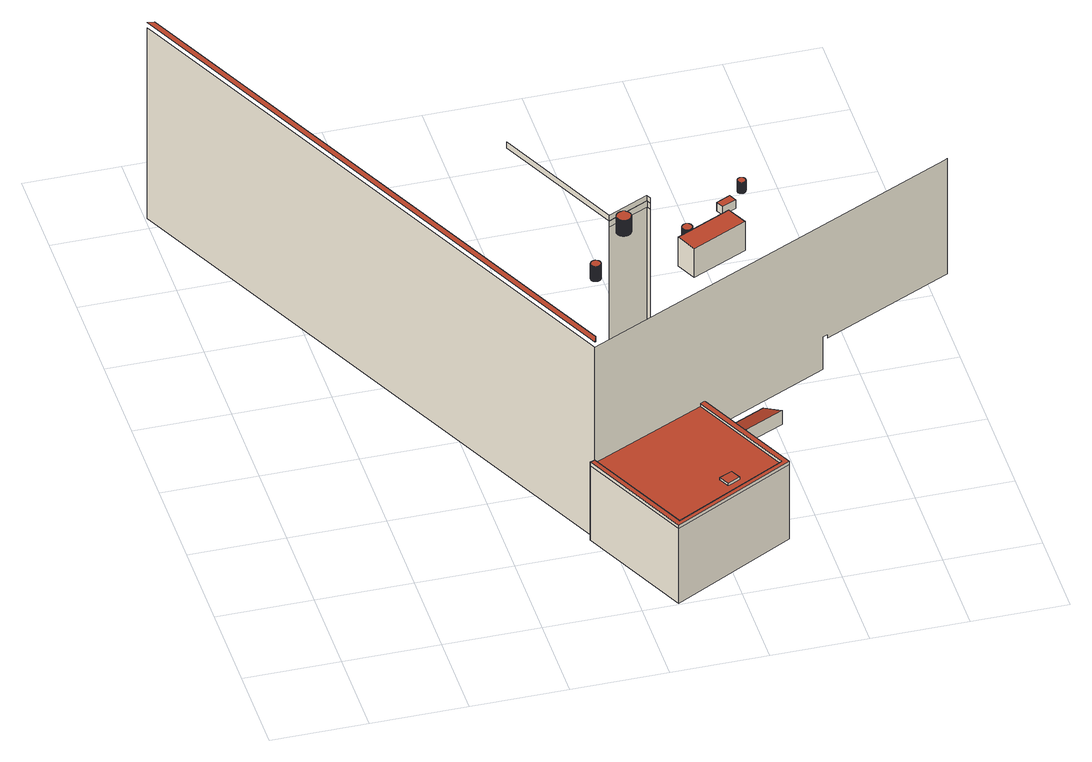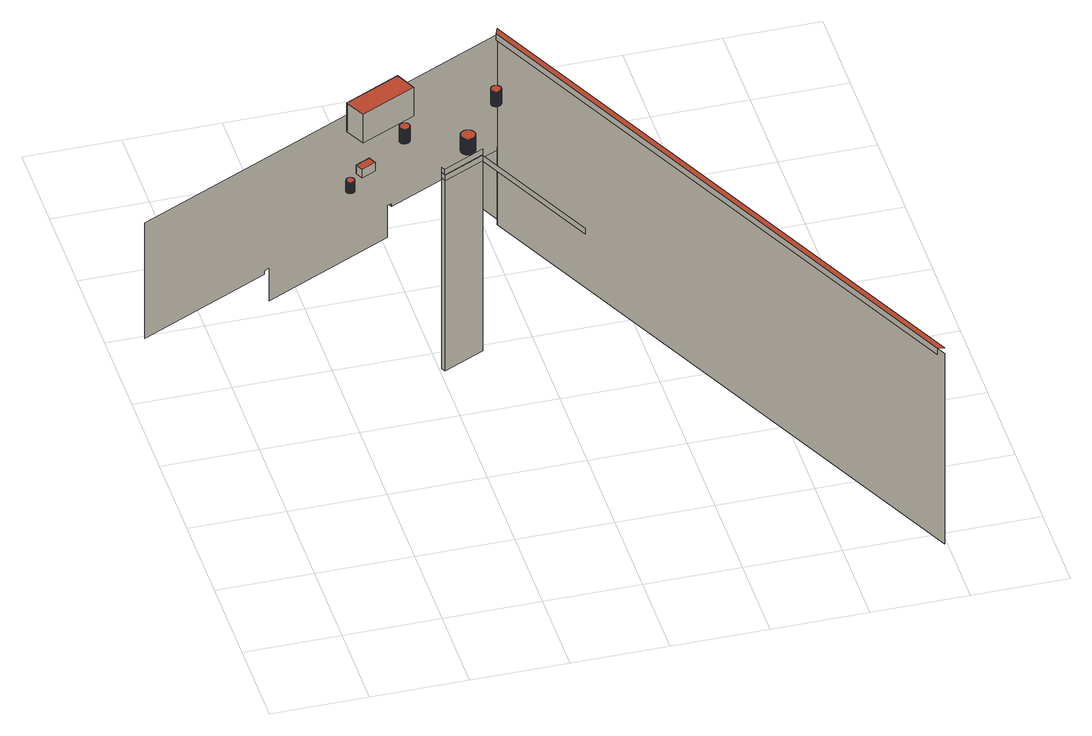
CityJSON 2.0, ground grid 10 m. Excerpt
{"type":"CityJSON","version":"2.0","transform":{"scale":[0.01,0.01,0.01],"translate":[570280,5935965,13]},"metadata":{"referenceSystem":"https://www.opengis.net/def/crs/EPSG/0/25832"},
"CityObjects":{
"building1":{"type":"Building","attributes":{"Grundfläche 2D":"3166.415687","Grundhöhe NN":"13.246"},"children":["building1-1","building1-2","building1-3","building1-4","building1-5","building1-6"],"geometry":[{"type":"MultiSurface","lod":"3","boundaries":[[[0,1,2,3]],[[4,2,1,5,6]],[[7,8,9,10,11,12,13,14,15]],[[15,14,16,17]],[[15,17,18,7]],[[17,19,20,18]],[[19,17,16,21]],[[7,22,23,15]],[[19,24,25,20]],[[22,26,27,23]],[[28,29,15,23,27]],[[26,22,7,18,20,25,30,31,32,33,34]],[[35,36,37,38]],[[24,19,21,39,40,41]],[[42,43,44,45]],[[35,46,47,48]],[[49,50,51,52]],[[29,28,27,26,34,33]],[[46,35,38,53]],[[24,54,55,56,32,31,30,25]],[[24,41,40,57,58,59,56,55,54]],[[43,60,61,44]],[[52,62,63,49]],[[64,65,66,67]],[[68,62,52,51]],[[46,69,70,47]],[[69,46,53,71]],[[68,51,50,72]],[[73,74,65,64]],[[75,66,65,74]],[[73,64,67,76]],[[72,63,62,68]],[[76,75,74,73]],[[29,33,32,56,59,77,78,79,80,81,82,83,84,85,8,7,15]]],"semantics":{"surfaces":[{"type":"WallSurface"},{"type":"RoofSurface"}],"values":[0,1,0,0,0,0,0,0,0,0,1,1,0,0,0,0,0,0,0,0,0,0,0,0,1,0,0,0,1,0,0,0,0,0]}}]},
"building1-1":{"type":"BuildingInstallation","parents":["building1"],"geometry":[{"type":"MultiSurface","lod":"3","boundaries":[[[86,87,88,89,90,91,92,93,94,95,96,97,98,99,100,101,102,103,104,105,106,107,108,109,110,111,112,113,114,115,116,117,118,119,120,121,122,123,124,125,126,127,128,129,130,131,132,133,134,135,136,137,138,139,140,141,142,143,144,145,146,147,148,149,150,151,152,153,154,155,156,157,158,159,160,161,162,163,164,165,166,167,168,169,170,171,172,173,174,175,176,177,178,179,180,181,182,183,184,185]],[[186,187,87,86]],[[187,188,88,87]],[[188,189,89,88]],[[189,190,90,89]],[[190,191,91,90]],[[191,192,92,91]],[[192,193,93,92]],[[193,194,94,93]],[[194,195,95,94]],[[195,196,96,95]],[[196,197,97,96]],[[197,198,98,97]],[[198,199,99,98]],[[199,200,100,99]],[[200,201,101,100]],[[201,202,102,101]],[[202,203,103,102]],[[203,204,104,103]],[[204,205,105,104]],[[205,206,106,105]],[[206,207,107,106]],[[207,208,108,107]],[[208,209,109,108]],[[209,210,110,109]],[[210,211,111,110]],[[211,212,112,111]],[[212,213,113,112]],[[213,214,114,113]],[[214,215,115,114]],[[215,216,116,115]],[[216,217,117,116]],[[217,218,118,117]],[[218,219,119,118]],[[219,220,120,119]],[[220,221,121,120]],[[221,222,122,121]],[[222,223,123,122]],[[223,224,124,123]],[[224,225,125,124]],[[225,226,126,125]],[[226,227,127,126]],[[227,228,128,127]],[[228,229,129,128]],[[229,230,130,129]],[[230,231,131,130]],[[231,232,132,131]],[[232,233,133,132]],[[233,234,134,133]],[[234,235,135,134]],[[235,236,136,135]],[[236,237,137,136]],[[237,238,138,137]],[[238,239,139,138]],[[239,240,140,139]],[[141,140,240,241]],[[142,141,241,242]],[[242,243,143,142]],[[243,244,144,143]],[[244,245,145,144]],[[245,246,146,145]],[[246,247,147,146]],[[247,248,148,147]],[[248,249,149,148]],[[249,250,150,149]],[[250,251,151,150]],[[251,252,152,151]],[[252,253,153,152]],[[253,254,154,153]],[[254,255,155,154]],[[255,256,156,155]],[[157,156,256,257]],[[158,157,257,258]],[[258,259,159,158]],[[259,260,160,159]],[[260,261,161,160]],[[261,262,162,161]],[[262,263,163,162]],[[263,264,164,163]],[[264,265,165,164]],[[265,266,166,165]],[[266,267,167,166]],[[267,268,168,167]],[[268,269,169,168]],[[269,270,170,169]],[[270,271,171,170]],[[271,272,273,173,172,171]],[[273,274,174,173]],[[274,275,175,174]],[[275,276,176,175]],[[276,277,177,176]],[[277,278,178,177]],[[278,279,179,178]],[[279,280,180,179]],[[280,281,181,180]],[[281,282,182,181]],[[282,283,183,182]],[[283,284,184,183]],[[284,285,185,184]],[[285,186,86,185]]],"semantics":{"surfaces":[{"type":"RoofSurface"},{"type":"WallSurface"}],"values":[0,1,1,1,1,1,1,1,1,1,1,1,1,1,1,1,1,1,1,1,1,1,1,1,1,1,1,1,1,1,1,1,1,1,1,1,1,1,1,1,1,1,1,1,1,1,1,1,1,1,1,1,1,1,1,1,1,1,1,1,1,1,1,1,1,1,1,1,1,1,1,1,1,1,1,1,1,1,1,1,1,1,1,1,1,1,1,1,1,1,1,1,1,1,1,1,1,1,1,1]}}]},
"building1-2":{"type":"BuildingInstallation","parents":["building1"],"geometry":[{"type":"MultiSurface","lod":"3","boundaries":[[[286,287,288,289]],[[289,288,290,291]],[[286,289,291,292]],[[287,286,292,293]],[[288,287,293,290]]],"semantics":{"surfaces":[{"type":"RoofSurface"},{"type":"WallSurface"}],"values":[0,1,1,1,1]}}]},
"building1-3":{"type":"BuildingInstallation","parents":["building1"],"geometry":[{"type":"MultiSurface","lod":"3","boundaries":[[[294,295,296,297,298,299,300,301,302,303,304,305,306,307,308,309,310,311,312,313,314,315,316,317,318,319,320,321,322,323,324,325,326,327,328,329,330,331,332,333,334,335,336,337,338,339,340,341,342,343,344,345,346,347,348,349,350,351,352,353,354,355,356,357,358,359,360,361,362,363,364,365,366,367,368,369,370,371,372,373,374,375,376,377,378,379,380,381,382,383,384,385,386,387,388,389,390,391,392,393]],[[394,395,301,300]],[[395,396,302,301]],[[396,397,303,302]],[[397,398,304,303]],[[398,399,305,304]],[[399,400,306,305]],[[400,401,307,306]],[[401,402,308,307]],[[402,403,309,308]],[[403,404,310,309]],[[405,406,299,298]],[[406,394,300,299]],[[404,407,311,310]],[[407,408,312,311]],[[408,409,313,312]],[[409,410,314,313]],[[410,411,315,314]],[[411,412,316,315]],[[412,413,317,316]],[[413,414,318,317]],[[414,415,319,318]],[[415,416,320,319]],[[416,417,321,320]],[[417,418,322,321]],[[418,419,323,322]],[[419,420,324,323]],[[420,421,325,324]],[[421,422,326,325]],[[422,423,327,326]],[[423,424,328,327]],[[424,425,329,328]],[[425,426,330,329]],[[426,427,331,330]],[[427,428,332,331]],[[428,429,333,332]],[[429,430,334,333]],[[335,334,430,431]],[[431,432,336,335]],[[337,336,432,433]],[[433,434,338,337]],[[434,435,339,338]],[[435,436,340,339]],[[436,437,341,340]],[[437,438,342,341]],[[438,439,343,342]],[[439,440,344,343]],[[440,441,345,344]],[[441,442,346,345]],[[442,443,347,346]],[[443,444,348,347]],[[444,445,349,348]],[[445,446,350,349]],[[446,447,351,350]],[[447,448,352,351]],[[448,449,353,352]],[[449,450,354,353]],[[450,451,355,354]],[[451,452,356,355]],[[452,453,357,356]],[[453,454,358,357]],[[454,455,359,358]],[[455,456,360,359]],[[456,457,361,360]],[[457,458,362,361]],[[458,459,363,362]],[[459,460,364,363]],[[460,461,365,364]],[[461,462,366,365]],[[462,463,367,366]],[[463,464,368,367]],[[464,465,369,368]],[[465,466,370,369]],[[466,467,371,370]],[[467,468,372,371]],[[468,469,373,372]],[[469,470,374,373]],[[470,471,375,374]],[[471,472,376,375]],[[472,473,377,376]],[[473,474,378,377]],[[474,475,379,378]],[[475,476,380,379]],[[476,477,381,380]],[[477,478,382,381]],[[478,479,383,382]],[[479,480,384,383]],[[480,481,385,384]],[[386,385,481,482]],[[387,386,482,483]],[[483,484,388,387]],[[484,485,389,388]],[[485,486,390,389]],[[486,487,391,390]],[[487,488,392,391]],[[488,489,393,392]],[[489,490,294,393]],[[490,491,295,294]],[[491,492,296,295]],[[492,493,297,296]],[[493,405,298,297]]],"semantics":{"surfaces":[{"type":"RoofSurface"},{"type":"WallSurface"}],"values":[0,1,1,1,1,1,1,1,1,1,1,1,1,1,1,1,1,1,1,1,1,1,1,1,1,1,1,1,1,1,1,1,1,1,1,1,1,1,1,1,1,1,1,1,1,1,1,1,1,1,1,1,1,1,1,1,1,1,1,1,1,1,1,1,1,1,1,1,1,1,1,1,1,1,1,1,1,1,1,1,1,1,1,1,1,1,1,1,1,1,1,1,1,1,1,1,1,1,1,1,1]}}]},
"building1-4":{"type":"BuildingInstallation","parents":["building1"],"geometry":[{"type":"MultiSurface","lod":"3","boundaries":[[[494,495,496,497,498,499,500,501,502,503,504,505,506,507,508,509,510,511,512,513,514,515,516,517,518,519,520,521,522,523,524,525,526,527,528,529,530,531,532,533,534,535,536,537,538,539,540,541,542,543,544,545,546,547,548,549,550,551,552,553,554,555,556,557,558,559,560,561,562,563,564,565,566,567,568,569,570,571,572,573,574,575,576,577,578,579,580,581,582,583,584,585,586,587,588,589,590,591,592,593]],[[506,505,594,595]],[[495,494,596,597]],[[496,495,597,598]],[[497,496,598,599]],[[498,497,599,600]],[[499,498,600,601]],[[500,499,601,602]],[[501,500,602,603]],[[502,501,603,604]],[[503,502,604,605]],[[504,503,605,606]],[[505,504,606,594]],[[507,506,595,607]],[[508,507,607,608]],[[509,508,608,609]],[[510,509,609,610]],[[511,510,610,611]],[[512,511,611,612]],[[513,512,612,613]],[[514,513,613,614]],[[515,514,614,615]],[[516,515,615,616]],[[517,516,616,617]],[[518,517,617,618]],[[519,518,618,619]],[[520,519,619,620]],[[521,520,620,621]],[[522,521,621,622]],[[523,522,622,623]],[[524,523,623,624]],[[525,524,624,625]],[[526,525,625,626]],[[527,526,626,627]],[[528,527,627,628]],[[529,528,628,629]],[[530,529,629,630]],[[531,530,630,631]],[[532,531,631,632]],[[533,532,632,633]],[[534,533,633,634]],[[535,534,634,635]],[[536,535,635,636]],[[537,536,636,637]],[[538,537,637,638]],[[539,538,638,639]],[[540,539,639,640]],[[541,540,640,641]],[[542,541,641,642]],[[543,542,642,643]],[[544,543,643,644]],[[545,544,644,645]],[[546,545,645,646]],[[547,546,646,647]],[[548,547,647,648]],[[549,548,648,649]],[[550,549,649,650]],[[551,550,650,651]],[[552,551,651,652]],[[553,552,652,653]],[[554,553,653,654]],[[555,554,654,655]],[[556,555,655,656]],[[557,556,656,657]],[[558,557,657,658]],[[559,558,658,659]],[[560,559,659,660]],[[561,560,660,661]],[[562,561,661,662]],[[563,562,662,663]],[[564,563,663,664]],[[565,564,664,665]],[[566,565,665,666]],[[567,566,666,667]],[[568,567,667,668]],[[569,568,668,669]],[[570,569,669,670]],[[571,570,670,671]],[[572,571,671,672]],[[573,572,672,673]],[[574,573,673,674]],[[575,574,674,675]],[[576,575,675,676]],[[577,576,676,677]],[[578,577,677,678]],[[579,578,678,679]],[[580,579,679,680]],[[581,580,680,681]],[[582,581,681,682]],[[583,582,682,683]],[[584,583,683,684]],[[585,584,684,685]],[[586,585,685,686]],[[587,586,686,687]],[[588,587,687,688]],[[589,588,688,689]],[[590,589,689,690]],[[591,590,690,691]],[[592,591,691,692]],[[593,592,692,693]],[[494,593,693,596]]],"semantics":{"surfaces":[{"type":"RoofSurface"},{"type":"WallSurface"}],"values":[0,1,1,1,1,1,1,1,1,1,1,1,1,1,1,1,1,1,1,1,1,1,1,1,1,1,1,1,1,1,1,1,1,1,1,1,1,1,1,1,1,1,1,1,1,1,1,1,1,1,1,1,1,1,1,1,1,1,1,1,1,1,1,1,1,1,1,1,1,1,1,1,1,1,1,1,1,1,1,1,1,1,1,1,1,1,1,1,1,1,1,1,1,1,1,1,1,1,1,1,1]}}]},
"building1-5":{"type":"BuildingInstallation","parents":["building1"],"geometry":[{"type":"MultiSurface","lod":"3","boundaries":[[[694,695,696,697]],[[697,696,698,699]],[[694,697,699,700]],[[700,701,695,694]],[[701,698,696,695]]],"semantics":{"surfaces":[{"type":"RoofSurface"},{"type":"WallSurface"}],"values":[0,1,1,1,1]}}]},
"building1-6":{"type":"BuildingInstallation","parents":["building1"],"geometry":[{"type":"MultiSurface","lod":"3","boundaries":[[[702,703,704,705,706,707,708,709,710,711,712,713,714,715,716,717,718,719,720,721,722,723,724,725,726,727,728,729,730,731,732,733,734,735,736,737,738,739,740,741,742,743,744,745,746,747,748,749,750,751,752,753,754,755,756,757,758,759,760,761,762,763,764,765,766,767,768,769,770,771,772,773,774,775,776,777,778,779,780,781,782,783,784,785,786,787,788,789,790,791,792,793,794,795,796,797,798,799,800,801]],[[802,705,704,703,803,804]],[[706,705,802,805]],[[707,706,805,806]],[[708,707,806,807]],[[709,708,807,808]],[[710,709,808,809]],[[711,710,809,810]],[[712,711,810,811]],[[713,712,811,812]],[[714,713,812,813]],[[703,702,814,803]],[[715,714,813,815]],[[716,715,815,816]],[[717,716,816,817]],[[718,717,817,818]],[[719,718,818,819]],[[720,719,819,820]],[[721,720,820,821]],[[722,721,821,822]],[[723,722,822,823]],[[724,723,823,824]],[[725,724,824,825]],[[726,725,825,826]],[[827,728,727,726,826,828]],[[729,728,827,829]],[[730,729,829,830]],[[731,730,830,831]],[[732,731,831,832]],[[733,732,832,833]],[[734,733,833,834]],[[735,734,834,835]],[[736,735,835,836]],[[737,736,836,837]],[[738,737,837,838]],[[739,738,838,839]],[[740,739,839,840]],[[741,740,840,841]],[[742,741,841,842]],[[743,742,842,843]],[[744,743,843,844]],[[745,744,844,845]],[[746,745,845,846]],[[747,746,846,847]],[[748,747,847,848]],[[749,748,848,849]],[[750,749,849,850]],[[751,750,850,851]],[[752,751,851,852]],[[753,752,852,853]],[[754,753,853,854]],[[755,754,854,855]],[[756,755,855,856]],[[757,756,856,857]],[[758,757,857,858]],[[759,758,858,859]],[[760,759,859,860]],[[761,760,860,861]],[[762,761,861,862]],[[763,762,862,863]],[[764,763,863,864]],[[765,764,864,865]],[[766,765,865,866]],[[767,766,866,867]],[[768,767,867,868]],[[769,768,868,869]],[[770,769,869,870]],[[771,770,870,871]],[[772,771,871,872]],[[773,772,872,873]],[[774,773,873,874]],[[775,774,874,875]],[[776,775,875,876]],[[777,776,876,877]],[[778,777,877,878]],[[779,778,878,879]],[[780,779,879,880]],[[781,780,880,881]],[[782,781,881,882]],[[783,782,882,883]],[[784,783,883,884]],[[785,784,884,885]],[[786,785,885,886]],[[787,786,886,887]],[[788,787,887,888]],[[789,788,888,889]],[[790,789,889,890]],[[791,790,890,891]],[[792,791,891,892]],[[793,792,892,893]],[[794,793,893,894]],[[795,794,894,895]],[[796,795,895,896]],[[797,796,896,897]],[[798,797,897,898]],[[799,798,898,899]],[[800,799,899,900]],[[801,800,900,901]],[[702,801,901,814]]],"semantics":{"surfaces":[{"type":"RoofSurface"},{"type":"WallSurface"}],"values":[0,1,1,1,1,1,1,1,1,1,1,1,1,1,1,1,1,1,1,1,1,1,1,1,1,1,1,1,1,1,1,1,1,1,1,1,1,1,1,1,1,1,1,1,1,1,1,1,1,1,1,1,1,1,1,1,1,1,1,1,1,1,1,1,1,1,1,1,1,1,1,1,1,1,1,1,1,1,1,1,1,1,1,1,1,1,1,1,1,1,1,1,1,1,1,1,1,1,1]}}]}
},
"vertices":[
[95,7146,2356],[95,7146,2425],[2891,1298,2425],[2891,1298,2356],[2860,1217,2425],[21,7157,2425],[2834,1271,2425],[2860,1217,979],[2860,1217,2356],[2834,1271,2356],[39,7120,2356],[21,7157,2356],[21,7157,25],[2834,1271,25],[2860,1217,25],[2860,1217,941],[2810,1194,25],[2810,1194,941],[2810,1194,979],[3372,18,941],[3372,18,979],[3372,18,25],[3399,87,979],[3399,87,941],[4661,701,941],[4661,701,979],[4591,718,979],[4591,718,941],[4587,727,941],[4075,1798,941],[4641,742,979],[4637,751,979],[4125,1822,979],[4075,1798,979],[4587,727,979],[3517,3083,2356],[2868,4442,2356],[2868,4442,2425],[3517,3083,2425],[4661,701,25],[4661,701,588],[4661,701,651],[3490,2989,2356],[3927,3198,2356],[3927,3198,2425],[3490,2989,2425],[3946,3288,2356],[3946,3288,25],[3517,3083,25],[3971,2233,2356],[4074,2016,2356],[4074,2016,2707],[3971,2233,2707],[3946,3288,2425],[4641,742,941],[4637,751,941],[4125,1822,941],[4641,742,588],[4637,751,588],[4125,1822,588],[3946,3158,2356],[3946,3158,2425],[4553,2512,2707],[4553,2512,2356],[4474,1561,756],[4354,1811,622],[4354,1811,588],[4474,1561,588],[4657,2294,2707],[3971,3236,2356],[3971,3236,25],[3971,3236,2425],[4657,2294,2356],[4880,1754,756],[4760,2005,622],[4760,2005,588],[4880,1754,588],[5483,2472,588],[5483,2472,944],[5483,2472,988],[5540,2498,988],[5540,2498,944],[6891,3145,944],[6914,3155,944],[6914,3155,2356],[6891,3145,2356],
[3136,2300,2538],[3133,2299,2538],[3130,2298,2538],[3127,2296,2538],[3125,2294,2538],[3122,2292,2538],[3120,2290,2538],[3118,2288,2538],[3116,2285,2538],[3114,2283,2538],[3112,2280,2538],[3110,2277,2538],[3109,2274,2538],[3108,2271,2538],[3106,2268,2538],[3106,2265,2538],[3105,2262,2538],[3105,2259,2538],[3104,2255,2538],[3104,2252,2538],[3105,2249,2538],[3105,2246,2538],[3105,2242,2538],[3106,2239,2538],[3107,2236,2538],[3108,2233,2538],[3110,2230,2538],[3111,2228,2538],[3113,2225,2538],[3115,2222,2538],[3117,2220,2538],[3119,2217,2538],[3121,2215,2538],[3124,2213,2538],[3126,2211,2538],[3129,2209,2538],[3132,2208,2538],[3135,2206,2538],[3138,2205,2538],[3141,2204,2538],[3144,2203,2538],[3147,2203,2538],[3150,2202,2538],[3153,2202,2538],[3156,2202,2538],[3160,2202,2538],[3163,2202,2538],[3166,2203,2538],[3169,2204,2538],[3172,2205,2538],[3175,2206,2538],[3178,2207,2538],[3181,2209,2538],[3184,2210,2538],[3186,2212,2538],[3189,2214,2538],[3191,2216,2538],[3194,2219,2538],[3196,2221,2538],[3198,2224,2538],[3199,2226,2538],[3201,2229,2538],[3202,2232,2538],[3204,2235,2538],[3205,2238,2538],[3206,2241,2538],[3206,2244,2538],[3207,2248,2538],[3207,2251,2538],[3207,2254,2538],[3207,2257,2538],[3206,2260,2538],[3206,2264,2538],[3205,2267,2538],[3204,2270,2538],[3203,2273,2538],[3202,2276,2538],[3200,2279,2538],[3198,2281,2538],[3196,2284,2538],[3194,2287,2538],[3192,2289,2538],[3190,2291,2538],[3188,2293,2538],[3185,2295,2538],[3182,2297,2538],[3180,2298,2538],[3177,2300,2538],[3174,2301,2538],[3171,2302,2538],[3167,2303,2538],[3164,2304,2538],[3161,2304,2538],[3158,2304,2538],[3155,2304,2538],[3151,2304,2538],[3148,2304,2538],[3145,2303,2538],[3142,2303,2538],[3139,2301,2538],[3136,2300,2356],[3133,2299,2356],[3130,2298,2356],[3127,2296,2356],[3125,2294,2356],[3122,2292,2356],[3120,2290,2356],[3118,2288,2356],[3116,2285,2356],[3114,2283,2356],[3112,2280,2356],[3110,2277,2356],[3109,2274,2356],[3108,2271,2356],[3106,2268,2356],[3106,2265,2356],[3105,2262,2356],[3105,2259,2356],[3104,2255,2356],[3104,2252,2356],[3105,2249,2356],[3105,2246,2356],[3105,2242,2356],[3106,2239,2356],[3107,2236,2356],[3108,2233,2356],[3110,2230,2356],[3111,2228,2356],[3113,2225,2356],[3115,2222,2356],[3117,2220,2356],[3119,2217,2356],[3121,2215,2356],[3124,2213,2356],[3126,2211,2356],[3129,2209,2356],[3132,2208,2356],[3135,2206,2356],[3138,2205,2356],[3141,2204,2356],[3144,2203,2356],[3147,2203,2356],[3150,2202,2356],[3153,2202,2356],[3156,2202,2356],[3160,2202,2356],[3163,2202,2356],[3166,2203,2356],[3169,2204,2356],[3172,2205,2356],[3175,2206,2356],[3178,2207,2356],[3181,2209,2356],[3184,2210,2356],[3186,2212,2356],[3189,2214,2356],[3191,2216,2356],[3194,2219,2356],[3196,2221,2356],[3198,2224,2356],[3199,2226,2356],[3201,2229,2356],[3202,2232,2356],[3204,2235,2356],[3205,2238,2356],[3206,2241,2356],[3206,2244,2356],[3207,2248,2356],[3207,2251,2356],[3207,2254,2356],[3207,2257,2356],[3206,2260,2356],[3206,2264,2356],[3205,2267,2356],[3204,2270,2356],[3203,2273,2356],[3202,2276,2356],[3200,2279,2356],[3198,2281,2356],[3196,2284,2356],[3194,2287,2356],[3192,2289,2356],[3190,2291,2356],[3188,2293,2356],[3185,2295,2356],[3182,2297,2356],[3180,2298,2356],[3177,2300,2356],[3174,2301,2356],[3171,2302,2356],[3167,2303,2356],[3164,2304,2356],[3161,2304,2356],[3158,2304,2356],[3155,2304,2356],[3151,2304,2356],[3148,2304,2356],[3145,2303,2356],[3142,2303,2356],[3139,2301,2356],
[4140,600,969],[4087,710,969],[3952,645,969],[4005,535,969],[3952,645,941],[4005,535,941],[4140,600,941],[4087,710,941],
[3549,2928,2548],[3547,2924,2548],[3544,2920,2548],[3542,2916,2548],[3541,2912,2548],[3539,2908,2548],[3538,2903,2548],[3537,2899,2548],[3536,2894,2548],[3536,2889,2548],[3535,2885,2548],[3536,2880,2548],[3536,2876,2548],[3537,2871,2548],[3538,2867,2548],[3539,2862,2548],[3541,2858,2548],[3543,2854,2548],[3545,2849,2548],[3547,2845,2548],[3550,2842,2548],[3553,2838,2548],[3556,2834,2548],[3559,2831,2548],[3562,2828,2548],[3566,2825,2548],[3570,2823,2548],[3574,2820,2548],[3578,2818,2548],[3582,2817,2548],[3587,2815,2548],[3591,2814,2548],[3596,2813,2548],[3600,2812,2548],[3605,2812,2548],[3609,2812,2548],[3614,2812,2548],[3619,2812,2548],[3623,2813,2548],[3628,2814,2548],[3632,2815,2548],[3637,2817,2548],[3641,2819,2548],[3645,2821,2548],[3649,2823,2548],[3653,2826,2548],[3656,2829,2548],[3660,2832,2548],[3663,2835,2548],[3666,2838,2548],[3669,2842,2548],[3672,2846,2548],[3674,2850,2548],[3676,2854,2548],[3678,2858,2548],[3679,2863,2548],[3681,2867,2548],[3682,2872,2548],[3682,2876,2548],[3683,2881,2548],[3683,2885,2548],[3683,2890,2548],[3682,2895,2548],[3681,2899,2548],[3681,2904,2548],[3679,2908,2548],[3678,2913,2548],[3676,2917,2548],[3674,2921,2548],[3671,2925,2548],[3669,2929,2548],[3666,2932,2548],[3663,2936,2548],[3659,2939,2548],[3656,2942,2548],[3652,2945,2548],[3648,2947,2548],[3644,2950,2548],[3640,2952,2548],[3636,2954,2548],[3632,2955,2548],[3627,2957,2548],[3623,2958,2548],[3618,2958,2548],[3614,2959,2548],[3609,2959,2548],[3604,2959,2548],[3600,2958,2548],[3595,2958,2548],[3591,2956,2548],[3586,2955,2548],[3582,2954,2548],[3578,2952,2548],[3573,2950,2548],[3569,2947,2548],[3566,2945,2548],[3562,2942,2548],[3559,2939,2548],[3555,2935,2548],[3552,2932,2548],[3538,2903,2356],[3537,2899,2356],[3536,2894,2356],[3536,2889,2356],[3535,2885,2356],[3536,2880,2356],[3536,2876,2356],[3537,2871,2356],[3538,2867,2356],[3539,2862,2356],[3541,2858,2356],[3541,2912,2356],[3539,2908,2356],[3543,2854,2356],[3545,2849,2356],[3547,2845,2356],[3550,2842,2356],[3553,2838,2356],[3556,2834,2356],[3559,2831,2356],[3562,2828,2356],[3566,2825,2356],[3570,2823,2356],[3574,2820,2356],[3578,2818,2356],[3582,2817,2356],[3587,2815,2356],[3591,2814,2356],[3596,2813,2356],[3600,2812,2356],[3605,2812,2356],[3609,2812,2356],[3614,2812,2356],[3619,2812,2356],[3623,2813,2356],[3628,2814,2356],[3632,2815,2356],[3637,2817,2356],[3641,2819,2356],[3645,2821,2356],[3649,2823,2356],[3653,2826,2356],[3656,2829,2356],[3660,2832,2356],[3663,2835,2356],[3666,2838,2356],[3669,2842,2356],[3672,2846,2356],[3674,2850,2356],[3676,2854,2356],[3678,2858,2356],[3679,2863,2356],[3681,2867,2356],[3682,2872,2356],[3682,2876,2356],[3683,2881,2356],[3683,2885,2356],[3683,2890,2356],[3682,2895,2356],[3681,2899,2356],[3681,2904,2356],[3679,2908,2356],[3678,2913,2356],[3676,2917,2356],[3674,2921,2356],[3671,2925,2356],[3669,2929,2356],[3666,2932,2356],[3663,2936,2356],[3659,2939,2356],[3656,2942,2356],[3652,2945,2356],[3648,2947,2356],[3644,2950,2356],[3640,2952,2356],[3636,2954,2356],[3632,2955,2356],[3627,2957,2356],[3623,2958,2356],[3618,2958,2356],[3614,2959,2356],[3609,2959,2356],[3604,2959,2356],[3600,2958,2356],[3595,2958,2356],[3591,2956,2356],[3586,2955,2356],[3582,2954,2356],[3578,2952,2356],[3573,2950,2356],[3569,2947,2356],[3566,2945,2356],[3562,2942,2356],[3559,2939,2356],[3555,2935,2356],[3552,2932,2356],[3549,2928,2356],[3547,2924,2356],[3544,2920,2356],[3542,2916,2356],
[4178,2626,2532],[4175,2627,2532],[4172,2628,2532],[4169,2629,2532],[4166,2629,2532],[4162,2630,2532],[4159,2630,2532],[4156,2630,2532],[4153,2630,2532],[4149,2629,2532],[4146,2629,2532],[4143,2628,2532],[4140,2627,2532],[4137,2625,2532],[4134,2624,2532],[4131,2623,2532],[4128,2621,2532],[4126,2619,2532],[4123,2617,2532],[4121,2614,2532],[4118,2612,2532],[4116,2610,2532],[4114,2607,2532],[4113,2604,2532],[4111,2601,2532],[4110,2598,2532],[4108,2595,2532],[4107,2592,2532],[4107,2589,2532],[4106,2586,2532],[4106,2583,2532],[4105,2579,2532],[4105,2576,2532],[4106,2573,2532],[4106,2570,2532],[4107,2566,2532],[4107,2563,2532],[4108,2560,2532],[4110,2557,2532],[4111,2554,2532],[4113,2551,2532],[4114,2548,2532],[4116,2546,2532],[4118,2543,2532],[4121,2541,2532],[4123,2539,2532],[4126,2537,2532],[4128,2535,2532],[4131,2533,2532],[4134,2531,2532],[4137,2530,2532],[4140,2529,2532],[4143,2528,2532],[4146,2527,2532],[4149,2526,2532],[4153,2526,2532],[4156,2526,2532],[4159,2526,2532],[4162,2526,2532],[4166,2526,2532],[4169,2527,2532],[4172,2528,2532],[4175,2529,2532],[4178,2530,2532],[4181,2531,2532],[4184,2533,2532],[4187,2535,2532],[4190,2537,2532],[4192,2539,2532],[4194,2541,2532],[4197,2543,2532],[4199,2546,2532],[4201,2549,2532],[4202,2551,2532],[4204,2554,2532],[4205,2557,2532],[4207,2560,2532],[4208,2563,2532],[4208,2567,2532],[4209,2570,2532],[4209,2573,2532],[4210,2576,2532],[4210,2579,2532],[4209,2583,2532],[4209,2586,2532],[4208,2589,2532],[4207,2592,2532],[4206,2596,2532],[4205,2599,2532],[4204,2601,2532],[4202,2604,2532],[4201,2607,2532],[4199,2610,2532],[4196,2612,2532],[4194,2615,2532],[4192,2617,2532],[4189,2619,2532],[4187,2621,2532],[4184,2623,2532],[4181,2624,2532],[4143,2628,2356],[4140,2627,2356],[4178,2626,2356],[4175,2627,2356],[4172,2628,2356],[4169,2629,2356],[4166,2629,2356],[4162,2630,2356],[4159,2630,2356],[4156,2630,2356],[4153,2630,2356],[4149,2629,2356],[4146,2629,2356],[4137,2625,2356],[4134,2624,2356],[4131,2623,2356],[4128,2621,2356],[4126,2619,2356],[4123,2617,2356],[4121,2614,2356],[4118,2612,2356],[4116,2610,2356],[4114,2607,2356],[4113,2604,2356],[4111,2601,2356],[4110,2598,2356],[4108,2595,2356],[4107,2592,2356],[4107,2589,2356],[4106,2586,2356],[4106,2583,2356],[4105,2579,2356],[4105,2576,2356],[4106,2573,2356],[4106,2570,2356],[4107,2566,2356],[4107,2563,2356],[4108,2560,2356],[4110,2557,2356],[4111,2554,2356],[4113,2551,2356],[4114,2548,2356],[4116,2546,2356],[4118,2543,2356],[4121,2541,2356],[4123,2539,2356],[4126,2537,2356],[4128,2535,2356],[4131,2533,2356],[4134,2531,2356],[4137,2530,2356],[4140,2529,2356],[4143,2528,2356],[4146,2527,2356],[4149,2526,2356],[4153,2526,2356],[4156,2526,2356],[4159,2526,2356],[4162,2526,2356],[4166,2526,2356],[4169,2527,2356],[4172,2528,2356],[4175,2529,2356],[4178,2530,2356],[4181,2531,2356],[4184,2533,2356],[4187,2535,2356],[4190,2537,2356],[4192,2539,2356],[4194,2541,2356],[4197,2543,2356],[4199,2546,2356],[4201,2549,2356],[4202,2551,2356],[4204,2554,2356],[4205,2557,2356],[4207,2560,2356],[4208,2563,2356],[4208,2567,2356],[4209,2570,2356],[4209,2573,2356],[4210,2576,2356],[4210,2579,2356],[4209,2583,2356],[4209,2586,2356],[4208,2589,2356],[4207,2592,2356],[4206,2596,2356],[4205,2599,2356],[4204,2601,2356],[4202,2604,2356],[4201,2607,2356],[4199,2610,2356],[4196,2612,2356],[4194,2615,2356],[4192,2617,2356],[4189,2619,2356],[4187,2621,2356],[4184,2623,2356],[4181,2624,2356],
[4743,2950,2460],[4705,3030,2460],[4558,2959,2460],[4596,2880,2460],[4558,2959,2356],[4596,2880,2356],[4743,2950,2356],[4705,3030,2356],
[4832,3212,2488],[4831,3210,2488],[4830,3207,2488],[4829,3205,2488],[4829,3202,2488],[4829,3200,2488],[4829,3197,2488],[4829,3194,2488],[4829,3192,2488],[4829,3189,2488],[4830,3186,2488],[4830,3184,2488],[4831,3181,2488],[4832,3179,2488],[4833,3176,2488],[4835,3174,2488],[4836,3172,2488],[4838,3170,2488],[4839,3168,2488],[4841,3166,2488],[4843,3164,2488],[4845,3162,2488],[4847,3161,2488],[4850,3160,2488],[4852,3158,2488],[4854,3157,2488],[4857,3156,2488],[4859,3155,2488],[4862,3155,2488],[4865,3154,2488],[4867,3154,2488],[4870,3154,2488],[4872,3154,2488],[4875,3154,2488],[4878,3155,2488],[4880,3155,2488],[4883,3156,2488],[4885,3157,2488],[4888,3158,2488],[4890,3159,2488],[4893,3160,2488],[4895,3162,2488],[4897,3163,2488],[4899,3165,2488],[4901,3167,2488],[4903,3169,2488],[4904,3171,2488],[4906,3173,2488],[4907,3175,2488],[4908,3178,2488],[4909,3180,2488],[4910,3182,2488],[4911,3185,2488],[4912,3188,2488],[4912,3190,2488],[4913,3193,2488],[4913,3195,2488],[4913,3198,2488],[4912,3201,2488],[4912,3203,2488],[4912,3206,2488],[4911,3208,2488],[4910,3211,2488],[4909,3213,2488],[4908,3216,2488],[4906,3218,2488],[4905,3220,2488],[4904,3222,2488],[4902,3224,2488],[4900,3226,2488],[4898,3228,2488],[4896,3230,2488],[4894,3231,2488],[4892,3233,2488],[4889,3234,2488],[4887,3235,2488],[4884,3236,2488],[4882,3237,2488],[4879,3237,2488],[4877,3238,2488],[4874,3238,2488],[4871,3238,2488],[4869,3238,2488],[4866,3238,2488],[4864,3238,2488],[4861,3237,2488],[4858,3236,2488],[4856,3236,2488],[4853,3234,2488],[4851,3233,2488],[4849,3232,2488],[4846,3231,2488],[4844,3229,2488],[4842,3227,2488],[4841,3225,2488],[4839,3224,2488],[4837,3221,2488],[4835,3219,2488],[4834,3217,2488],[4833,3215,2488],[4829,3205,2356],[4831,3210,2356],[4830,3207,2356],[4829,3202,2356],[4829,3200,2356],[4829,3197,2356],[4829,3194,2356],[4829,3192,2356],[4829,3189,2356],[4830,3186,2356],[4830,3184,2356],[4831,3181,2356],[4832,3212,2356],[4832,3179,2356],[4833,3176,2356],[4835,3174,2356],[4836,3172,2356],[4838,3170,2356],[4839,3168,2356],[4841,3166,2356],[4843,3164,2356],[4845,3162,2356],[4847,3161,2356],[4850,3160,2356],[4852,3158,2356],[4857,3156,2356],[4854,3157,2356],[4859,3155,2356],[4862,3155,2356],[4865,3154,2356],[4867,3154,2356],[4870,3154,2356],[4872,3154,2356],[4875,3154,2356],[4878,3155,2356],[4880,3155,2356],[4883,3156,2356],[4885,3157,2356],[4888,3158,2356],[4890,3159,2356],[4893,3160,2356],[4895,3162,2356],[4897,3163,2356],[4899,3165,2356],[4901,3167,2356],[4903,3169,2356],[4904,3171,2356],[4906,3173,2356],[4907,3175,2356],[4908,3178,2356],[4909,3180,2356],[4910,3182,2356],[4911,3185,2356],[4912,3188,2356],[4912,3190,2356],[4913,3193,2356],[4913,3195,2356],[4913,3198,2356],[4912,3201,2356],[4912,3203,2356],[4912,3206,2356],[4911,3208,2356],[4910,3211,2356],[4909,3213,2356],[4908,3216,2356],[4906,3218,2356],[4905,3220,2356],[4904,3222,2356],[4902,3224,2356],[4900,3226,2356],[4898,3228,2356],[4896,3230,2356],[4894,3231,2356],[4892,3233,2356],[4889,3234,2356],[4887,3235,2356],[4884,3236,2356],[4882,3237,2356],[4879,3237,2356],[4877,3238,2356],[4874,3238,2356],[4871,3238,2356],[4869,3238,2356],[4866,3238,2356],[4864,3238,2356],[4861,3237,2356],[4858,3236,2356],[4856,3236,2356],[4853,3234,2356],[4851,3233,2356],[4849,3232,2356],[4846,3231,2356],[4844,3229,2356],[4842,3227,2356],[4841,3225,2356],[4839,3224,2356],[4837,3221,2356],[4835,3219,2356],[4834,3217,2356],[4833,3215,2356]
]}
